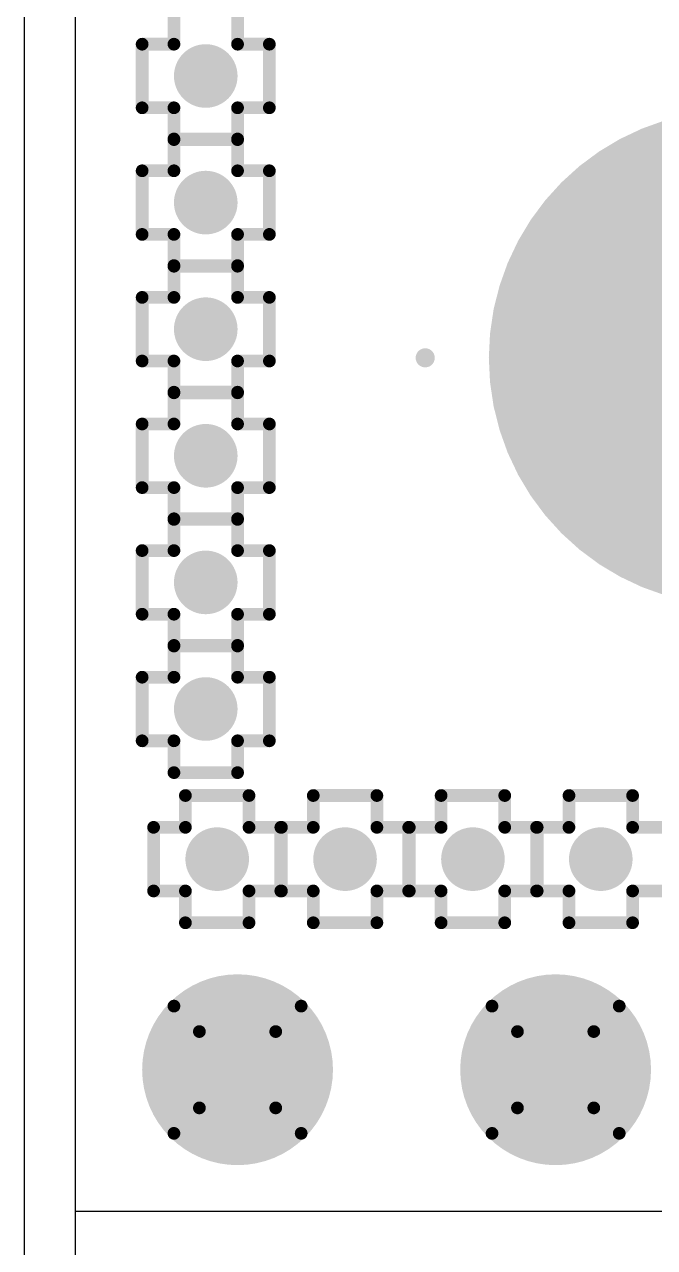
# Model space of a CAD drawing. Header units: millimetres. Extents: x -0.89 to 0.88, y -1.01 to 1.57.
# Drawn here: x -0.88 to -0.781, y -0.3273 to -0.1351 of the extents above; entities that cross this region are included whole.
import ezdxf

# ---------------------------------------------------------------- set-up
doc = ezdxf.new("R2010")
doc.units = ezdxf.units.MM
doc.header["$MEASUREMENT"] = 0
for name, color, linetype in [('BottomLayer', 5, 'Continuous'), ('DrillDrawing', 1, 'Continuous'), ('Mechanical2', 216, 'Continuous'), ('Mechanical9', 56, 'Continuous'), ('MultiLayer', 9, 'Continuous'), ('PadHoleLayer', 156, 'Continuous'), ('TopLayer', 1, 'Continuous'), ('TopSolder', 216, 'Continuous'), ('ViaHoleLayer', 16, 'Continuous')]:
    doc.layers.add(name, color=color, linetype=linetype)

msp = doc.modelspace()

# ---------------------------------------------------------------- linework, layer by layer
at = {"layer": 'BottomLayer'}
msp.add_line((-0.872, -0.997), (-0.872, 0.997), dxfattribs=at)
for points, const_width in [([(-0.854, -0.1432, 1), (-0.849, -0.1432, 1)], 0.005), ([(-0.7875, -0.1875, 1), (-0.7485, -0.1875, 1)], 0.039), ([(-0.854, -0.1631, 1), (-0.849, -0.1631, 1)], 0.005), ([(-0.854, -0.183, 1), (-0.849, -0.183, 1)], 0.005), ([(-0.854, -0.2029, 1), (-0.849, -0.2029, 1)], 0.005), ([(-0.854, -0.2228, 1), (-0.849, -0.2228, 1)], 0.005), ([(-0.854, -0.2427, 1), (-0.849, -0.2427, 1)], 0.005), ([(-0.8522, -0.2663, 1), (-0.8472, -0.2663, 1)], 0.005), ([(-0.8321, -0.2663, 1), (-0.8271, -0.2663, 1)], 0.005), ([(-0.812, -0.2663, 1), (-0.807, -0.2663, 1)], 0.005), ([(-0.7919, -0.2663, 1), (-0.7869, -0.2663, 1)], 0.005), ([(-0.854, -0.2994, 1), (-0.839, -0.2994, 1)], 0.015), ([(-0.804, -0.2994, 1), (-0.789, -0.2994, 1)], 0.015)]:
    msp.add_lwpolyline(points, format="xyb", close=True, dxfattribs=dict(at, const_width=const_width))
at = {"layer": 'DrillDrawing', "const_width": 0.002}
for points in [[(-0.8565, -0.1382), (-0.8565, -0.1332)], [(-0.8465, -0.1382), (-0.8465, -0.1332)], [(-0.8615, -0.1482), (-0.8615, -0.1382)], [(-0.8615, -0.1382), (-0.8565, -0.1382)], [(-0.8465, -0.1382), (-0.8415, -0.1382)], [(-0.8415, -0.1482), (-0.8415, -0.1382)], [(-0.8615, -0.1482), (-0.8565, -0.1482)], [(-0.8565, -0.1532), (-0.8565, -0.1482)], [(-0.8465, -0.1482), (-0.8415, -0.1482)], [(-0.8465, -0.1532), (-0.8465, -0.1482)], [(-0.8565, -0.1581), (-0.8565, -0.1531)], [(-0.8565, -0.1531), (-0.8465, -0.1531)], [(-0.8565, -0.1532), (-0.8465, -0.1532)], [(-0.8465, -0.1581), (-0.8465, -0.1531)], [(-0.8615, -0.1681), (-0.8615, -0.1581)], [(-0.8615, -0.1581), (-0.8565, -0.1581)], [(-0.8465, -0.1581), (-0.8415, -0.1581)], [(-0.8415, -0.1681), (-0.8415, -0.1581)], [(-0.8615, -0.1681), (-0.8565, -0.1681)], [(-0.8565, -0.1731), (-0.8565, -0.1681)], [(-0.8465, -0.1681), (-0.8415, -0.1681)], [(-0.8465, -0.1731), (-0.8465, -0.1681)], [(-0.8565, -0.178), (-0.8565, -0.173)], [(-0.8565, -0.173), (-0.8465, -0.173)], [(-0.8565, -0.1731), (-0.8465, -0.1731)], [(-0.8465, -0.178), (-0.8465, -0.173)], [(-0.8615, -0.188), (-0.8615, -0.178)], [(-0.8615, -0.178), (-0.8565, -0.178)], [(-0.8465, -0.178), (-0.8415, -0.178)], [(-0.8415, -0.188), (-0.8415, -0.178)], [(-0.8615, -0.188), (-0.8565, -0.188)], [(-0.8565, -0.193), (-0.8565, -0.188)], [(-0.8465, -0.188), (-0.8415, -0.188)], [(-0.8465, -0.193), (-0.8465, -0.188)], [(-0.8565, -0.1979), (-0.8565, -0.1929)], [(-0.8565, -0.1929), (-0.8465, -0.1929)], [(-0.8565, -0.193), (-0.8465, -0.193)], [(-0.8465, -0.1979), (-0.8465, -0.1929)], [(-0.8615, -0.2079), (-0.8615, -0.1979)], [(-0.8615, -0.1979), (-0.8565, -0.1979)], [(-0.8465, -0.1979), (-0.8415, -0.1979)], [(-0.8415, -0.2079), (-0.8415, -0.1979)], [(-0.8615, -0.2079), (-0.8565, -0.2079)], [(-0.8565, -0.2129), (-0.8565, -0.2079)], [(-0.8465, -0.2079), (-0.8415, -0.2079)], [(-0.8465, -0.2129), (-0.8465, -0.2079)], [(-0.8565, -0.2178), (-0.8565, -0.2128)], [(-0.8565, -0.2128), (-0.8465, -0.2128)], [(-0.8565, -0.2129), (-0.8465, -0.2129)], [(-0.8465, -0.2178), (-0.8465, -0.2128)], [(-0.8615, -0.2278), (-0.8615, -0.2178)], [(-0.8615, -0.2178), (-0.8565, -0.2178)], [(-0.8465, -0.2178), (-0.8415, -0.2178)], [(-0.8415, -0.2278), (-0.8415, -0.2178)], [(-0.8615, -0.2278), (-0.8565, -0.2278)], [(-0.8565, -0.2328), (-0.8565, -0.2278)], [(-0.8465, -0.2278), (-0.8415, -0.2278)], [(-0.8465, -0.2328), (-0.8465, -0.2278)], [(-0.8565, -0.2377), (-0.8565, -0.2327)], [(-0.8565, -0.2327), (-0.8465, -0.2327)], [(-0.8565, -0.2328), (-0.8465, -0.2328)], [(-0.8465, -0.2377), (-0.8465, -0.2327)], [(-0.8615, -0.2477), (-0.8615, -0.2377)], [(-0.8615, -0.2377), (-0.8565, -0.2377)], [(-0.8465, -0.2377), (-0.8415, -0.2377)], [(-0.8415, -0.2477), (-0.8415, -0.2377)], [(-0.8615, -0.2477), (-0.8565, -0.2477)], [(-0.8565, -0.2527), (-0.8565, -0.2477)], [(-0.8465, -0.2477), (-0.8415, -0.2477)], [(-0.8465, -0.2527), (-0.8465, -0.2477)], [(-0.8565, -0.2527), (-0.8465, -0.2527)], [(-0.8547, -0.2613), (-0.8547, -0.2563)], [(-0.8547, -0.2563), (-0.8447, -0.2563)], [(-0.8447, -0.2613), (-0.8447, -0.2563)], [(-0.8346, -0.2613), (-0.8346, -0.2563)], [(-0.8346, -0.2563), (-0.8246, -0.2563)], [(-0.8246, -0.2613), (-0.8246, -0.2563)], [(-0.8145, -0.2613), (-0.8145, -0.2563)], [(-0.8145, -0.2563), (-0.8045, -0.2563)], [(-0.8045, -0.2613), (-0.8045, -0.2563)], [(-0.7944, -0.2613), (-0.7944, -0.2563)], [(-0.7944, -0.2563), (-0.7844, -0.2563)], [(-0.7844, -0.2613), (-0.7844, -0.2563)], [(-0.8597, -0.2713), (-0.8597, -0.2613)], [(-0.8597, -0.2613), (-0.8547, -0.2613)], [(-0.8447, -0.2613), (-0.8397, -0.2613)], [(-0.8397, -0.2713), (-0.8397, -0.2613)], [(-0.8396, -0.2713), (-0.8396, -0.2613)], [(-0.8396, -0.2613), (-0.8346, -0.2613)], [(-0.8246, -0.2613), (-0.8196, -0.2613)], [(-0.8196, -0.2713), (-0.8196, -0.2613)], [(-0.8195, -0.2713), (-0.8195, -0.2613)], [(-0.8195, -0.2613), (-0.8145, -0.2613)], [(-0.8045, -0.2613), (-0.7995, -0.2613)], [(-0.7995, -0.2713), (-0.7995, -0.2613)], [(-0.7994, -0.2713), (-0.7994, -0.2613)], [(-0.7994, -0.2613), (-0.7944, -0.2613)], [(-0.7844, -0.2613), (-0.7794, -0.2613)], [(-0.8597, -0.2713), (-0.8547, -0.2713)], [(-0.8547, -0.2763), (-0.8547, -0.2713)], [(-0.8447, -0.2713), (-0.8397, -0.2713)], [(-0.8447, -0.2763), (-0.8447, -0.2713)], [(-0.8396, -0.2713), (-0.8346, -0.2713)], [(-0.8346, -0.2763), (-0.8346, -0.2713)], [(-0.8246, -0.2713), (-0.8196, -0.2713)], [(-0.8246, -0.2763), (-0.8246, -0.2713)], [(-0.8195, -0.2713), (-0.8145, -0.2713)], [(-0.8145, -0.2763), (-0.8145, -0.2713)], [(-0.8045, -0.2713), (-0.7995, -0.2713)], [(-0.8045, -0.2763), (-0.8045, -0.2713)], [(-0.7994, -0.2713), (-0.7944, -0.2713)], [(-0.7944, -0.2763), (-0.7944, -0.2713)], [(-0.7844, -0.2713), (-0.7794, -0.2713)], [(-0.7844, -0.2763), (-0.7844, -0.2713)], [(-0.8547, -0.2763), (-0.8447, -0.2763)], [(-0.8346, -0.2763), (-0.8246, -0.2763)], [(-0.8145, -0.2763), (-0.8045, -0.2763)], [(-0.7944, -0.2763), (-0.7844, -0.2763)], [(-0.8565, -0.2894), (-0.8365, -0.2894)], [(-0.8565, -0.3094), (-0.8565, -0.2894)], [(-0.8365, -0.3094), (-0.8365, -0.2894)], [(-0.8065, -0.2894), (-0.7865, -0.2894)], [(-0.8065, -0.3094), (-0.8065, -0.2894)], [(-0.7865, -0.3094), (-0.7865, -0.2894)], [(-0.8525, -0.2934), (-0.8405, -0.2934)], [(-0.8525, -0.3054), (-0.8525, -0.2934)], [(-0.8405, -0.3054), (-0.8405, -0.2934)], [(-0.8025, -0.2934), (-0.7905, -0.2934)], [(-0.8025, -0.3054), (-0.8025, -0.2934)], [(-0.7905, -0.3054), (-0.7905, -0.2934)], [(-0.8525, -0.3054), (-0.8405, -0.3054)], [(-0.8025, -0.3054), (-0.7905, -0.3054)], [(-0.8565, -0.3094), (-0.8365, -0.3094)], [(-0.8065, -0.3094), (-0.7865, -0.3094)]]:
    msp.add_lwpolyline(points, dxfattribs=at)
at = {"layer": 'DrillDrawing', "const_width": 0.001}
for points in [[(-0.862, -0.1382, 1), (-0.861, -0.1382, 1)], [(-0.862, -0.1382, 1), (-0.861, -0.1382, 1)], [(-0.857, -0.1382, 1), (-0.856, -0.1382, 1)], [(-0.857, -0.1382, 1), (-0.856, -0.1382, 1)], [(-0.847, -0.1382, 1), (-0.846, -0.1382, 1)], [(-0.847, -0.1382, 1), (-0.846, -0.1382, 1)], [(-0.842, -0.1382, 1), (-0.841, -0.1382, 1)], [(-0.842, -0.1382, 1), (-0.841, -0.1382, 1)], [(-0.862, -0.1482, 1), (-0.861, -0.1482, 1)], [(-0.862, -0.1482, 1), (-0.861, -0.1482, 1)], [(-0.857, -0.1482, 1), (-0.856, -0.1482, 1)], [(-0.857, -0.1482, 1), (-0.856, -0.1482, 1)], [(-0.847, -0.1482, 1), (-0.846, -0.1482, 1)], [(-0.847, -0.1482, 1), (-0.846, -0.1482, 1)], [(-0.842, -0.1482, 1), (-0.841, -0.1482, 1)], [(-0.842, -0.1482, 1), (-0.841, -0.1482, 1)], [(-0.857, -0.1531, 1), (-0.856, -0.1531, 1)], [(-0.857, -0.1531, 1), (-0.856, -0.1531, 1)], [(-0.857, -0.1532, 1), (-0.856, -0.1532, 1)], [(-0.857, -0.1532, 1), (-0.856, -0.1532, 1)], [(-0.847, -0.1531, 1), (-0.846, -0.1531, 1)], [(-0.847, -0.1531, 1), (-0.846, -0.1531, 1)], [(-0.847, -0.1532, 1), (-0.846, -0.1532, 1)], [(-0.847, -0.1532, 1), (-0.846, -0.1532, 1)], [(-0.862, -0.1581, 1), (-0.861, -0.1581, 1)], [(-0.862, -0.1581, 1), (-0.861, -0.1581, 1)], [(-0.857, -0.1581, 1), (-0.856, -0.1581, 1)], [(-0.857, -0.1581, 1), (-0.856, -0.1581, 1)], [(-0.847, -0.1581, 1), (-0.846, -0.1581, 1)], [(-0.847, -0.1581, 1), (-0.846, -0.1581, 1)], [(-0.842, -0.1581, 1), (-0.841, -0.1581, 1)], [(-0.842, -0.1581, 1), (-0.841, -0.1581, 1)], [(-0.862, -0.1681, 1), (-0.861, -0.1681, 1)], [(-0.862, -0.1681, 1), (-0.861, -0.1681, 1)], [(-0.857, -0.1681, 1), (-0.856, -0.1681, 1)], [(-0.857, -0.1681, 1), (-0.856, -0.1681, 1)], [(-0.847, -0.1681, 1), (-0.846, -0.1681, 1)], [(-0.847, -0.1681, 1), (-0.846, -0.1681, 1)], [(-0.842, -0.1681, 1), (-0.841, -0.1681, 1)], [(-0.842, -0.1681, 1), (-0.841, -0.1681, 1)], [(-0.857, -0.173, 1), (-0.856, -0.173, 1)], [(-0.857, -0.173, 1), (-0.856, -0.173, 1)], [(-0.857, -0.1731, 1), (-0.856, -0.1731, 1)], [(-0.857, -0.1731, 1), (-0.856, -0.1731, 1)], [(-0.847, -0.173, 1), (-0.846, -0.173, 1)], [(-0.847, -0.173, 1), (-0.846, -0.173, 1)], [(-0.847, -0.1731, 1), (-0.846, -0.1731, 1)], [(-0.847, -0.1731, 1), (-0.846, -0.1731, 1)], [(-0.862, -0.178, 1), (-0.861, -0.178, 1)], [(-0.862, -0.178, 1), (-0.861, -0.178, 1)], [(-0.857, -0.178, 1), (-0.856, -0.178, 1)], [(-0.857, -0.178, 1), (-0.856, -0.178, 1)], [(-0.847, -0.178, 1), (-0.846, -0.178, 1)], [(-0.847, -0.178, 1), (-0.846, -0.178, 1)], [(-0.842, -0.178, 1), (-0.841, -0.178, 1)], [(-0.842, -0.178, 1), (-0.841, -0.178, 1)], [(-0.862, -0.188, 1), (-0.861, -0.188, 1)], [(-0.862, -0.188, 1), (-0.861, -0.188, 1)], [(-0.857, -0.188, 1), (-0.856, -0.188, 1)], [(-0.857, -0.188, 1), (-0.856, -0.188, 1)], [(-0.847, -0.188, 1), (-0.846, -0.188, 1)], [(-0.847, -0.188, 1), (-0.846, -0.188, 1)], [(-0.842, -0.188, 1), (-0.841, -0.188, 1)], [(-0.842, -0.188, 1), (-0.841, -0.188, 1)], [(-0.857, -0.1929, 1), (-0.856, -0.1929, 1)], [(-0.857, -0.1929, 1), (-0.856, -0.1929, 1)], [(-0.857, -0.193, 1), (-0.856, -0.193, 1)], [(-0.857, -0.193, 1), (-0.856, -0.193, 1)], [(-0.847, -0.1929, 1), (-0.846, -0.1929, 1)], [(-0.847, -0.1929, 1), (-0.846, -0.1929, 1)], [(-0.847, -0.193, 1), (-0.846, -0.193, 1)], [(-0.847, -0.193, 1), (-0.846, -0.193, 1)], [(-0.862, -0.1979, 1), (-0.861, -0.1979, 1)], [(-0.862, -0.1979, 1), (-0.861, -0.1979, 1)], [(-0.857, -0.1979, 1), (-0.856, -0.1979, 1)], [(-0.857, -0.1979, 1), (-0.856, -0.1979, 1)], [(-0.847, -0.1979, 1), (-0.846, -0.1979, 1)], [(-0.847, -0.1979, 1), (-0.846, -0.1979, 1)], [(-0.842, -0.1979, 1), (-0.841, -0.1979, 1)], [(-0.842, -0.1979, 1), (-0.841, -0.1979, 1)], [(-0.862, -0.2079, 1), (-0.861, -0.2079, 1)], [(-0.862, -0.2079, 1), (-0.861, -0.2079, 1)], [(-0.857, -0.2079, 1), (-0.856, -0.2079, 1)], [(-0.857, -0.2079, 1), (-0.856, -0.2079, 1)], [(-0.847, -0.2079, 1), (-0.846, -0.2079, 1)], [(-0.847, -0.2079, 1), (-0.846, -0.2079, 1)], [(-0.842, -0.2079, 1), (-0.841, -0.2079, 1)], [(-0.842, -0.2079, 1), (-0.841, -0.2079, 1)], [(-0.857, -0.2128, 1), (-0.856, -0.2128, 1)], [(-0.857, -0.2128, 1), (-0.856, -0.2128, 1)], [(-0.857, -0.2129, 1), (-0.856, -0.2129, 1)], [(-0.857, -0.2129, 1), (-0.856, -0.2129, 1)], [(-0.847, -0.2128, 1), (-0.846, -0.2128, 1)], [(-0.847, -0.2128, 1), (-0.846, -0.2128, 1)], [(-0.847, -0.2129, 1), (-0.846, -0.2129, 1)], [(-0.847, -0.2129, 1), (-0.846, -0.2129, 1)], [(-0.862, -0.2178, 1), (-0.861, -0.2178, 1)], [(-0.862, -0.2178, 1), (-0.861, -0.2178, 1)], [(-0.857, -0.2178, 1), (-0.856, -0.2178, 1)], [(-0.857, -0.2178, 1), (-0.856, -0.2178, 1)], [(-0.847, -0.2178, 1), (-0.846, -0.2178, 1)], [(-0.847, -0.2178, 1), (-0.846, -0.2178, 1)], [(-0.842, -0.2178, 1), (-0.841, -0.2178, 1)], [(-0.842, -0.2178, 1), (-0.841, -0.2178, 1)], [(-0.862, -0.2278, 1), (-0.861, -0.2278, 1)], [(-0.862, -0.2278, 1), (-0.861, -0.2278, 1)], [(-0.857, -0.2278, 1), (-0.856, -0.2278, 1)], [(-0.857, -0.2278, 1), (-0.856, -0.2278, 1)], [(-0.847, -0.2278, 1), (-0.846, -0.2278, 1)], [(-0.847, -0.2278, 1), (-0.846, -0.2278, 1)], [(-0.842, -0.2278, 1), (-0.841, -0.2278, 1)], [(-0.842, -0.2278, 1), (-0.841, -0.2278, 1)], [(-0.857, -0.2327, 1), (-0.856, -0.2327, 1)], [(-0.857, -0.2327, 1), (-0.856, -0.2327, 1)], [(-0.857, -0.2328, 1), (-0.856, -0.2328, 1)], [(-0.857, -0.2328, 1), (-0.856, -0.2328, 1)], [(-0.847, -0.2327, 1), (-0.846, -0.2327, 1)], [(-0.847, -0.2327, 1), (-0.846, -0.2327, 1)], [(-0.847, -0.2328, 1), (-0.846, -0.2328, 1)], [(-0.847, -0.2328, 1), (-0.846, -0.2328, 1)], [(-0.862, -0.2377, 1), (-0.861, -0.2377, 1)], [(-0.862, -0.2377, 1), (-0.861, -0.2377, 1)], [(-0.857, -0.2377, 1), (-0.856, -0.2377, 1)], [(-0.857, -0.2377, 1), (-0.856, -0.2377, 1)], [(-0.847, -0.2377, 1), (-0.846, -0.2377, 1)], [(-0.847, -0.2377, 1), (-0.846, -0.2377, 1)], [(-0.842, -0.2377, 1), (-0.841, -0.2377, 1)], [(-0.842, -0.2377, 1), (-0.841, -0.2377, 1)], [(-0.862, -0.2477, 1), (-0.861, -0.2477, 1)], [(-0.862, -0.2477, 1), (-0.861, -0.2477, 1)], [(-0.857, -0.2477, 1), (-0.856, -0.2477, 1)], [(-0.857, -0.2477, 1), (-0.856, -0.2477, 1)], [(-0.847, -0.2477, 1), (-0.846, -0.2477, 1)], [(-0.847, -0.2477, 1), (-0.846, -0.2477, 1)], [(-0.842, -0.2477, 1), (-0.841, -0.2477, 1)], [(-0.842, -0.2477, 1), (-0.841, -0.2477, 1)], [(-0.857, -0.2527, 1), (-0.856, -0.2527, 1)], [(-0.857, -0.2527, 1), (-0.856, -0.2527, 1)], [(-0.847, -0.2527, 1), (-0.846, -0.2527, 1)], [(-0.847, -0.2527, 1), (-0.846, -0.2527, 1)], [(-0.8552, -0.2563, 1), (-0.8542, -0.2563, 1)], [(-0.8552, -0.2563, 1), (-0.8542, -0.2563, 1)], [(-0.8452, -0.2563, 1), (-0.8442, -0.2563, 1)], [(-0.8452, -0.2563, 1), (-0.8442, -0.2563, 1)], [(-0.8351, -0.2563, 1), (-0.8341, -0.2563, 1)], [(-0.8351, -0.2563, 1), (-0.8341, -0.2563, 1)], [(-0.8251, -0.2563, 1), (-0.8241, -0.2563, 1)], [(-0.8251, -0.2563, 1), (-0.8241, -0.2563, 1)], [(-0.815, -0.2563, 1), (-0.814, -0.2563, 1)], [(-0.815, -0.2563, 1), (-0.814, -0.2563, 1)], [(-0.805, -0.2563, 1), (-0.804, -0.2563, 1)], [(-0.805, -0.2563, 1), (-0.804, -0.2563, 1)], [(-0.7949, -0.2563, 1), (-0.7939, -0.2563, 1)], [(-0.7949, -0.2563, 1), (-0.7939, -0.2563, 1)], [(-0.7849, -0.2563, 1), (-0.7839, -0.2563, 1)], [(-0.7849, -0.2563, 1), (-0.7839, -0.2563, 1)], [(-0.8602, -0.2613, 1), (-0.8592, -0.2613, 1)], [(-0.8602, -0.2613, 1), (-0.8592, -0.2613, 1)], [(-0.8552, -0.2613, 1), (-0.8542, -0.2613, 1)], [(-0.8552, -0.2613, 1), (-0.8542, -0.2613, 1)], [(-0.8452, -0.2613, 1), (-0.8442, -0.2613, 1)], [(-0.8452, -0.2613, 1), (-0.8442, -0.2613, 1)], [(-0.8402, -0.2613, 1), (-0.8392, -0.2613, 1)], [(-0.8402, -0.2613, 1), (-0.8392, -0.2613, 1)], [(-0.8401, -0.2613, 1), (-0.8391, -0.2613, 1)], [(-0.8401, -0.2613, 1), (-0.8391, -0.2613, 1)], [(-0.8351, -0.2613, 1), (-0.8341, -0.2613, 1)], [(-0.8351, -0.2613, 1), (-0.8341, -0.2613, 1)], [(-0.8251, -0.2613, 1), (-0.8241, -0.2613, 1)], [(-0.8251, -0.2613, 1), (-0.8241, -0.2613, 1)], [(-0.8201, -0.2613, 1), (-0.8191, -0.2613, 1)], [(-0.8201, -0.2613, 1), (-0.8191, -0.2613, 1)], [(-0.82, -0.2613, 1), (-0.819, -0.2613, 1)], [(-0.82, -0.2613, 1), (-0.819, -0.2613, 1)], [(-0.815, -0.2613, 1), (-0.814, -0.2613, 1)], [(-0.815, -0.2613, 1), (-0.814, -0.2613, 1)], [(-0.805, -0.2613, 1), (-0.804, -0.2613, 1)], [(-0.805, -0.2613, 1), (-0.804, -0.2613, 1)], [(-0.8, -0.2613, 1), (-0.799, -0.2613, 1)], [(-0.8, -0.2613, 1), (-0.799, -0.2613, 1)], [(-0.7999, -0.2613, 1), (-0.7989, -0.2613, 1)], [(-0.7999, -0.2613, 1), (-0.7989, -0.2613, 1)], [(-0.7949, -0.2613, 1), (-0.7939, -0.2613, 1)], [(-0.7949, -0.2613, 1), (-0.7939, -0.2613, 1)], [(-0.7849, -0.2613, 1), (-0.7839, -0.2613, 1)], [(-0.7849, -0.2613, 1), (-0.7839, -0.2613, 1)], [(-0.8602, -0.2713, 1), (-0.8592, -0.2713, 1)], [(-0.8602, -0.2713, 1), (-0.8592, -0.2713, 1)], [(-0.8552, -0.2713, 1), (-0.8542, -0.2713, 1)], [(-0.8552, -0.2713, 1), (-0.8542, -0.2713, 1)], [(-0.8452, -0.2713, 1), (-0.8442, -0.2713, 1)], [(-0.8452, -0.2713, 1), (-0.8442, -0.2713, 1)], [(-0.8402, -0.2713, 1), (-0.8392, -0.2713, 1)], [(-0.8402, -0.2713, 1), (-0.8392, -0.2713, 1)], [(-0.8401, -0.2713, 1), (-0.8391, -0.2713, 1)], [(-0.8401, -0.2713, 1), (-0.8391, -0.2713, 1)], [(-0.8351, -0.2713, 1), (-0.8341, -0.2713, 1)], [(-0.8351, -0.2713, 1), (-0.8341, -0.2713, 1)], [(-0.8251, -0.2713, 1), (-0.8241, -0.2713, 1)], [(-0.8251, -0.2713, 1), (-0.8241, -0.2713, 1)], [(-0.8201, -0.2713, 1), (-0.8191, -0.2713, 1)], [(-0.8201, -0.2713, 1), (-0.8191, -0.2713, 1)], [(-0.82, -0.2713, 1), (-0.819, -0.2713, 1)], [(-0.82, -0.2713, 1), (-0.819, -0.2713, 1)], [(-0.815, -0.2713, 1), (-0.814, -0.2713, 1)], [(-0.815, -0.2713, 1), (-0.814, -0.2713, 1)], [(-0.805, -0.2713, 1), (-0.804, -0.2713, 1)], [(-0.805, -0.2713, 1), (-0.804, -0.2713, 1)], [(-0.8, -0.2713, 1), (-0.799, -0.2713, 1)], [(-0.8, -0.2713, 1), (-0.799, -0.2713, 1)], [(-0.7999, -0.2713, 1), (-0.7989, -0.2713, 1)], [(-0.7999, -0.2713, 1), (-0.7989, -0.2713, 1)], [(-0.7949, -0.2713, 1), (-0.7939, -0.2713, 1)], [(-0.7949, -0.2713, 1), (-0.7939, -0.2713, 1)], [(-0.7849, -0.2713, 1), (-0.7839, -0.2713, 1)], [(-0.7849, -0.2713, 1), (-0.7839, -0.2713, 1)], [(-0.8552, -0.2763, 1), (-0.8542, -0.2763, 1)], [(-0.8552, -0.2763, 1), (-0.8542, -0.2763, 1)], [(-0.8452, -0.2763, 1), (-0.8442, -0.2763, 1)], [(-0.8452, -0.2763, 1), (-0.8442, -0.2763, 1)], [(-0.8351, -0.2763, 1), (-0.8341, -0.2763, 1)], [(-0.8351, -0.2763, 1), (-0.8341, -0.2763, 1)], [(-0.8251, -0.2763, 1), (-0.8241, -0.2763, 1)], [(-0.8251, -0.2763, 1), (-0.8241, -0.2763, 1)], [(-0.815, -0.2763, 1), (-0.814, -0.2763, 1)], [(-0.815, -0.2763, 1), (-0.814, -0.2763, 1)], [(-0.805, -0.2763, 1), (-0.804, -0.2763, 1)], [(-0.805, -0.2763, 1), (-0.804, -0.2763, 1)], [(-0.7949, -0.2763, 1), (-0.7939, -0.2763, 1)], [(-0.7949, -0.2763, 1), (-0.7939, -0.2763, 1)], [(-0.7849, -0.2763, 1), (-0.7839, -0.2763, 1)], [(-0.7849, -0.2763, 1), (-0.7839, -0.2763, 1)], [(-0.857, -0.2894, 1), (-0.856, -0.2894, 1)], [(-0.857, -0.2894, 1), (-0.856, -0.2894, 1)], [(-0.837, -0.2894, 1), (-0.836, -0.2894, 1)], [(-0.837, -0.2894, 1), (-0.836, -0.2894, 1)], [(-0.807, -0.2894, 1), (-0.806, -0.2894, 1)], [(-0.807, -0.2894, 1), (-0.806, -0.2894, 1)], [(-0.787, -0.2894, 1), (-0.786, -0.2894, 1)], [(-0.787, -0.2894, 1), (-0.786, -0.2894, 1)], [(-0.853, -0.2934, 1), (-0.852, -0.2934, 1)], [(-0.853, -0.2934, 1), (-0.852, -0.2934, 1)], [(-0.841, -0.2934, 1), (-0.84, -0.2934, 1)], [(-0.841, -0.2934, 1), (-0.84, -0.2934, 1)], [(-0.803, -0.2934, 1), (-0.802, -0.2934, 1)], [(-0.803, -0.2934, 1), (-0.802, -0.2934, 1)], [(-0.791, -0.2934, 1), (-0.79, -0.2934, 1)], [(-0.791, -0.2934, 1), (-0.79, -0.2934, 1)], [(-0.853, -0.3054, 1), (-0.852, -0.3054, 1)], [(-0.853, -0.3054, 1), (-0.852, -0.3054, 1)], [(-0.841, -0.3054, 1), (-0.84, -0.3054, 1)], [(-0.841, -0.3054, 1), (-0.84, -0.3054, 1)], [(-0.803, -0.3054, 1), (-0.802, -0.3054, 1)], [(-0.803, -0.3054, 1), (-0.802, -0.3054, 1)], [(-0.791, -0.3054, 1), (-0.79, -0.3054, 1)], [(-0.791, -0.3054, 1), (-0.79, -0.3054, 1)], [(-0.857, -0.3094, 1), (-0.856, -0.3094, 1)], [(-0.857, -0.3094, 1), (-0.856, -0.3094, 1)], [(-0.837, -0.3094, 1), (-0.836, -0.3094, 1)], [(-0.837, -0.3094, 1), (-0.836, -0.3094, 1)], [(-0.807, -0.3094, 1), (-0.806, -0.3094, 1)], [(-0.807, -0.3094, 1), (-0.806, -0.3094, 1)], [(-0.787, -0.3094, 1), (-0.786, -0.3094, 1)], [(-0.787, -0.3094, 1), (-0.786, -0.3094, 1)]]:
    msp.add_lwpolyline(points, format="xyb", close=True, dxfattribs=at)
at = {"layer": 'Mechanical2', "const_width": 0.0000001}
msp.add_lwpolyline([(-0.875, -1), (-0.875, 1)], dxfattribs=at)
at = {"layer": 'Mechanical9', "const_width": 0.0015}
msp.add_lwpolyline([(-0.81775, -0.1875, 1), (-0.81625, -0.1875, 1)], format="xyb", close=True, dxfattribs=at)
at = {"layer": 'MultiLayer'}
for points, const_width in [([(-0.854, -0.1432, 1), (-0.849, -0.1432, 1)], 0.005), ([(-0.7875, -0.1875, 1), (-0.7485, -0.1875, 1)], 0.039), ([(-0.854, -0.1631, 1), (-0.849, -0.1631, 1)], 0.005), ([(-0.854, -0.183, 1), (-0.849, -0.183, 1)], 0.005), ([(-0.854, -0.2029, 1), (-0.849, -0.2029, 1)], 0.005), ([(-0.854, -0.2228, 1), (-0.849, -0.2228, 1)], 0.005), ([(-0.854, -0.2427, 1), (-0.849, -0.2427, 1)], 0.005), ([(-0.8522, -0.2663, 1), (-0.8472, -0.2663, 1)], 0.005), ([(-0.8321, -0.2663, 1), (-0.8271, -0.2663, 1)], 0.005), ([(-0.812, -0.2663, 1), (-0.807, -0.2663, 1)], 0.005), ([(-0.7919, -0.2663, 1), (-0.7869, -0.2663, 1)], 0.005), ([(-0.854, -0.2994, 1), (-0.839, -0.2994, 1)], 0.015), ([(-0.804, -0.2994, 1), (-0.789, -0.2994, 1)], 0.015)]:
    msp.add_lwpolyline(points, format="xyb", close=True, dxfattribs=dict(at, const_width=const_width))
at = {"layer": 'PadHoleLayer', "const_width": 0.039}
msp.add_lwpolyline([(-0.7875, -0.1875, 1), (-0.7485, -0.1875, 1)], format="xyb", close=True, dxfattribs=at)
at = {"layer": 'TopLayer'}
for p, q in [((-0.872, -0.3217), (-0.872, -0.0112)), ((-0.2399, -0.3217), (-0.872, -0.3217))]:
    msp.add_line(p, q, dxfattribs=at)
for points, const_width in [([(-0.854, -0.1432, 1), (-0.849, -0.1432, 1)], 0.005), ([(-0.7875, -0.1875, 1), (-0.7485, -0.1875, 1)], 0.039), ([(-0.854, -0.1631, 1), (-0.849, -0.1631, 1)], 0.005), ([(-0.854, -0.183, 1), (-0.849, -0.183, 1)], 0.005), ([(-0.854, -0.2029, 1), (-0.849, -0.2029, 1)], 0.005), ([(-0.854, -0.2228, 1), (-0.849, -0.2228, 1)], 0.005), ([(-0.854, -0.2427, 1), (-0.849, -0.2427, 1)], 0.005), ([(-0.8522, -0.2663, 1), (-0.8472, -0.2663, 1)], 0.005), ([(-0.8321, -0.2663, 1), (-0.8271, -0.2663, 1)], 0.005), ([(-0.812, -0.2663, 1), (-0.807, -0.2663, 1)], 0.005), ([(-0.7919, -0.2663, 1), (-0.7869, -0.2663, 1)], 0.005), ([(-0.854, -0.2994, 1), (-0.839, -0.2994, 1)], 0.015), ([(-0.804, -0.2994, 1), (-0.789, -0.2994, 1)], 0.015)]:
    msp.add_lwpolyline(points, format="xyb", close=True, dxfattribs=dict(at, const_width=const_width))
at = {"layer": 'TopSolder'}
msp.add_line((-0.88, -1.005), (-0.88, 1.005), dxfattribs=at)
at = {"layer": 'TopSolder', "const_width": 0.039}
msp.add_lwpolyline([(-0.7875, -0.1875, 1), (-0.7485, -0.1875, 1)], format="xyb", close=True, dxfattribs=at)
at = {"layer": 'ViaHoleLayer'}
for points, const_width in [([(-0.854, -0.1432, 1), (-0.849, -0.1432, 1)], 0.005), ([(-0.854, -0.1631, 1), (-0.849, -0.1631, 1)], 0.005), ([(-0.854, -0.183, 1), (-0.849, -0.183, 1)], 0.005), ([(-0.854, -0.2029, 1), (-0.849, -0.2029, 1)], 0.005), ([(-0.854, -0.2228, 1), (-0.849, -0.2228, 1)], 0.005), ([(-0.854, -0.2427, 1), (-0.849, -0.2427, 1)], 0.005), ([(-0.8522, -0.2663, 1), (-0.8472, -0.2663, 1)], 0.005), ([(-0.8321, -0.2663, 1), (-0.8271, -0.2663, 1)], 0.005), ([(-0.812, -0.2663, 1), (-0.807, -0.2663, 1)], 0.005), ([(-0.7919, -0.2663, 1), (-0.7869, -0.2663, 1)], 0.005), ([(-0.8515, -0.2994, 1), (-0.8415, -0.2994, 1)], 0.01), ([(-0.8015, -0.2994, 1), (-0.7915, -0.2994, 1)], 0.01)]:
    msp.add_lwpolyline(points, format="xyb", close=True, dxfattribs=dict(at, const_width=const_width))

doc.saveas('drawing.dxf')
